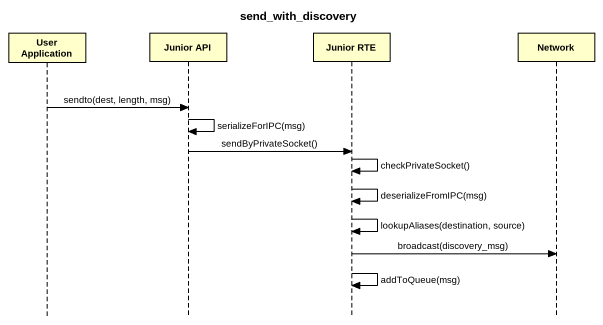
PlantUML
@startuml
title send_with_discovery
hide footbox
participant "User Application" as User_Application
participant "Junior API" as Junior_API
participant "Junior RTE" as Junior_RTE
participant "Network" as Network_

User_Application -> Junior_API : sendto(dest, length, msg)
Junior_API -> Junior_API : serializeForIPC(msg)
Junior_API -> Junior_RTE : sendByPrivateSocket()
Junior_RTE -> Junior_RTE : checkPrivateSocket()
Junior_RTE -> Junior_RTE : deserializeFromIPC(msg)
Junior_RTE -> Junior_RTE : lookupAliases(destination, source)
Junior_RTE -> Network_ : broadcast(discovery_msg)
Junior_RTE -> Junior_RTE : addToQueue(msg)
@enduml
